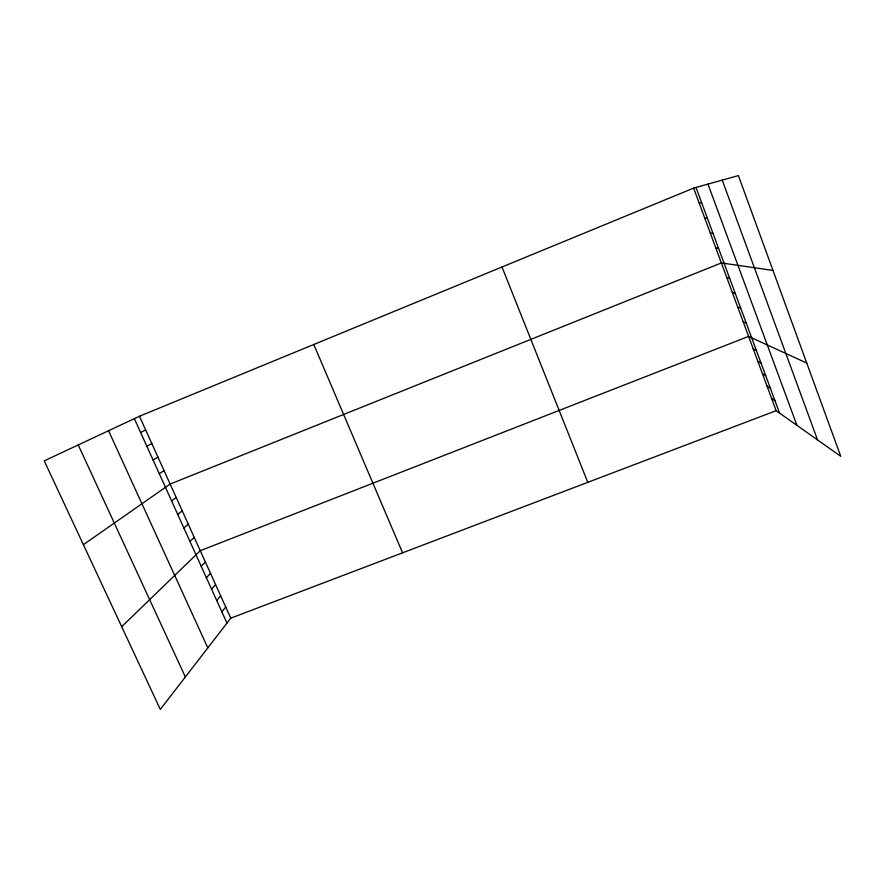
<?xml version="1.0" encoding="UTF-8"?>
<svg xmlns="http://www.w3.org/2000/svg" width="885" height="885" viewBox="0 0 885 885"><rect width="100%" height="100%" fill="white"/><g stroke="black" fill="none" stroke-linecap="round" stroke-linejoin="round"><path stroke-width="1.33" d="M776.145 410.684L230.775 618.172L160.318 709.405L44.25 460.864L139.476 416.249L693.63 188.107L738.4 175.595L840.75 456.295L776.145 410.684L693.63 188.107M221.836 611.823L225.73 607.01M216.703 600.484L220.664 595.815M211.559 589.122L215.586 584.587M206.393 577.717L210.497 573.325M201.205 566.278L205.386 562.03M121.688 626.702L200.264 550.702L748.599 336.4L806.755 363.071M189.943 541.41L194.28 537.46M183.848 527.958L188.273 524.185M177.741 514.462L182.244 510.855M171.601 500.921L176.203 497.481M83.389 544.673L170.13 484.062L721.375 262.945L772.981 270.434M159.267 473.696L164.046 470.588M153.072 460.012L157.928 457.08M146.844 446.272L151.8 443.518M140.604 432.488L145.649 429.911M699.216 203.185L701.661 202.742M704.792 218.208L707.303 217.975M710.334 233.175L712.934 233.153M715.865 248.088L718.531 248.276M726.862 277.746L729.671 278.344M732.326 292.481L735.214 293.3M737.769 307.172L740.723 308.19M743.201 321.819L746.221 323.036M753.235 348.878L756.387 350.471M757.837 361.312L761.056 363.071M762.439 373.713L765.713 375.649M767.018 386.07L770.348 388.172M771.587 398.394L774.983 400.662M78.234 444.945L185.352 676.981M108.567 430.729L207.82 647.908M134.343 418.66L226.958 623.117M139.476 416.249L230.775 618.172M313.799 344.486L402.564 552.815M502.005 266.993L587.795 482.347M695.997 187.443L779.585 413.118M707.978 184.102L796.954 425.375M722.237 180.109L817.541 439.9"/></g></svg>
